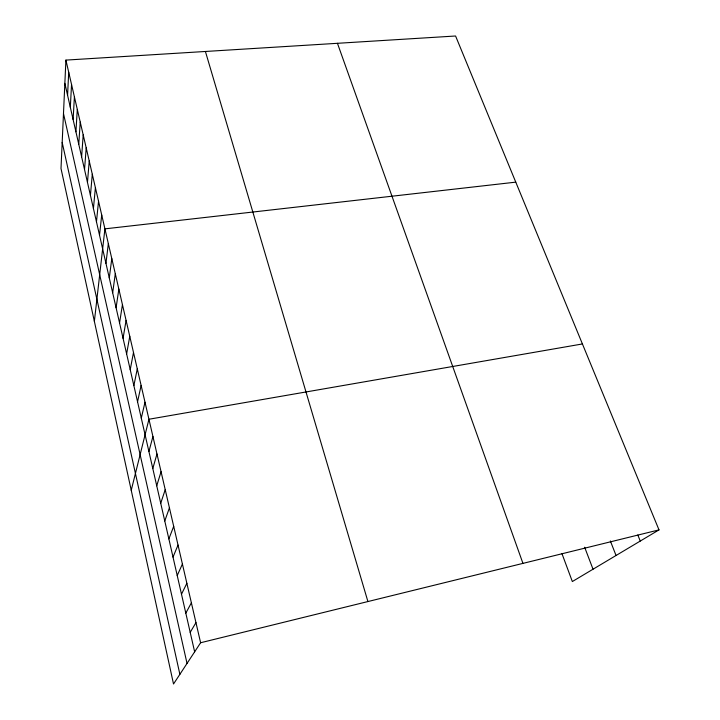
<?xml version="1.0" encoding="UTF-8"?>
<svg xmlns="http://www.w3.org/2000/svg" width="720" height="720" viewBox="0 0 720 720"><rect width="100%" height="100%" fill="white"/><g stroke="black" fill="none" stroke-linecap="round" stroke-linejoin="round"><path stroke-width="1.08" d="M65.907 60.102L61.002 168.489L173.52 684L200.61 642.744L658.998 529.884L455.58 36L65.907 60.102L200.61 642.744M67.572 95.265L68.706 72.225M70.326 107.307L71.541 84.492M73.107 119.484L74.412 96.885M75.915 131.787L77.31 109.422M78.75 144.225L80.235 122.094M81.621 156.798L83.205 134.91M84.528 169.515L86.202 147.879M87.462 182.376L89.235 160.992M90.432 195.372L92.295 174.249M93.429 208.512L95.4 187.668M96.462 221.805L98.532 201.24M99.531 235.251L101.709 214.965M94.365 321.345L104.922 228.852L515.781 182.142M105.939 263.313L108.342 243.639M109.287 277.947L111.798 258.606M112.671 292.761L115.299 273.762M116.091 307.764L118.854 289.107M119.556 322.947L122.445 304.65M123.066 338.319L126.081 320.391M126.621 353.889L129.771 336.339M130.221 369.648L133.506 352.485M133.866 385.614L137.286 368.847M137.556 401.778L141.12 385.425M141.291 418.149L144.999 402.228M131.238 490.284L148.941 419.247L582.426 343.953M148.914 451.53L152.928 436.5M152.802 468.549L156.969 453.978M156.735 485.793L161.064 471.699M160.722 503.262L165.222 489.663M164.772 520.965L169.425 507.87M168.867 538.902L173.7 526.338M173.016 557.091L178.029 545.058M177.228 575.523L182.412 564.048M181.494 594.198L186.867 583.299M185.814 613.143L191.385 602.829M190.197 632.349L195.966 622.638M658.998 529.884L572.346 581.544L561.942 553.599M637.821 535.005L640.26 541.053M610.353 540.954L616.05 555.489M584.64 547.227L593.028 569.214M337.446 43.308L522.945 563.382M205.407 51.471L367.911 601.551M64.854 83.349L194.643 651.825M63.486 113.535L187.029 663.426M62.181 142.407L179.874 674.316"/></g></svg>
